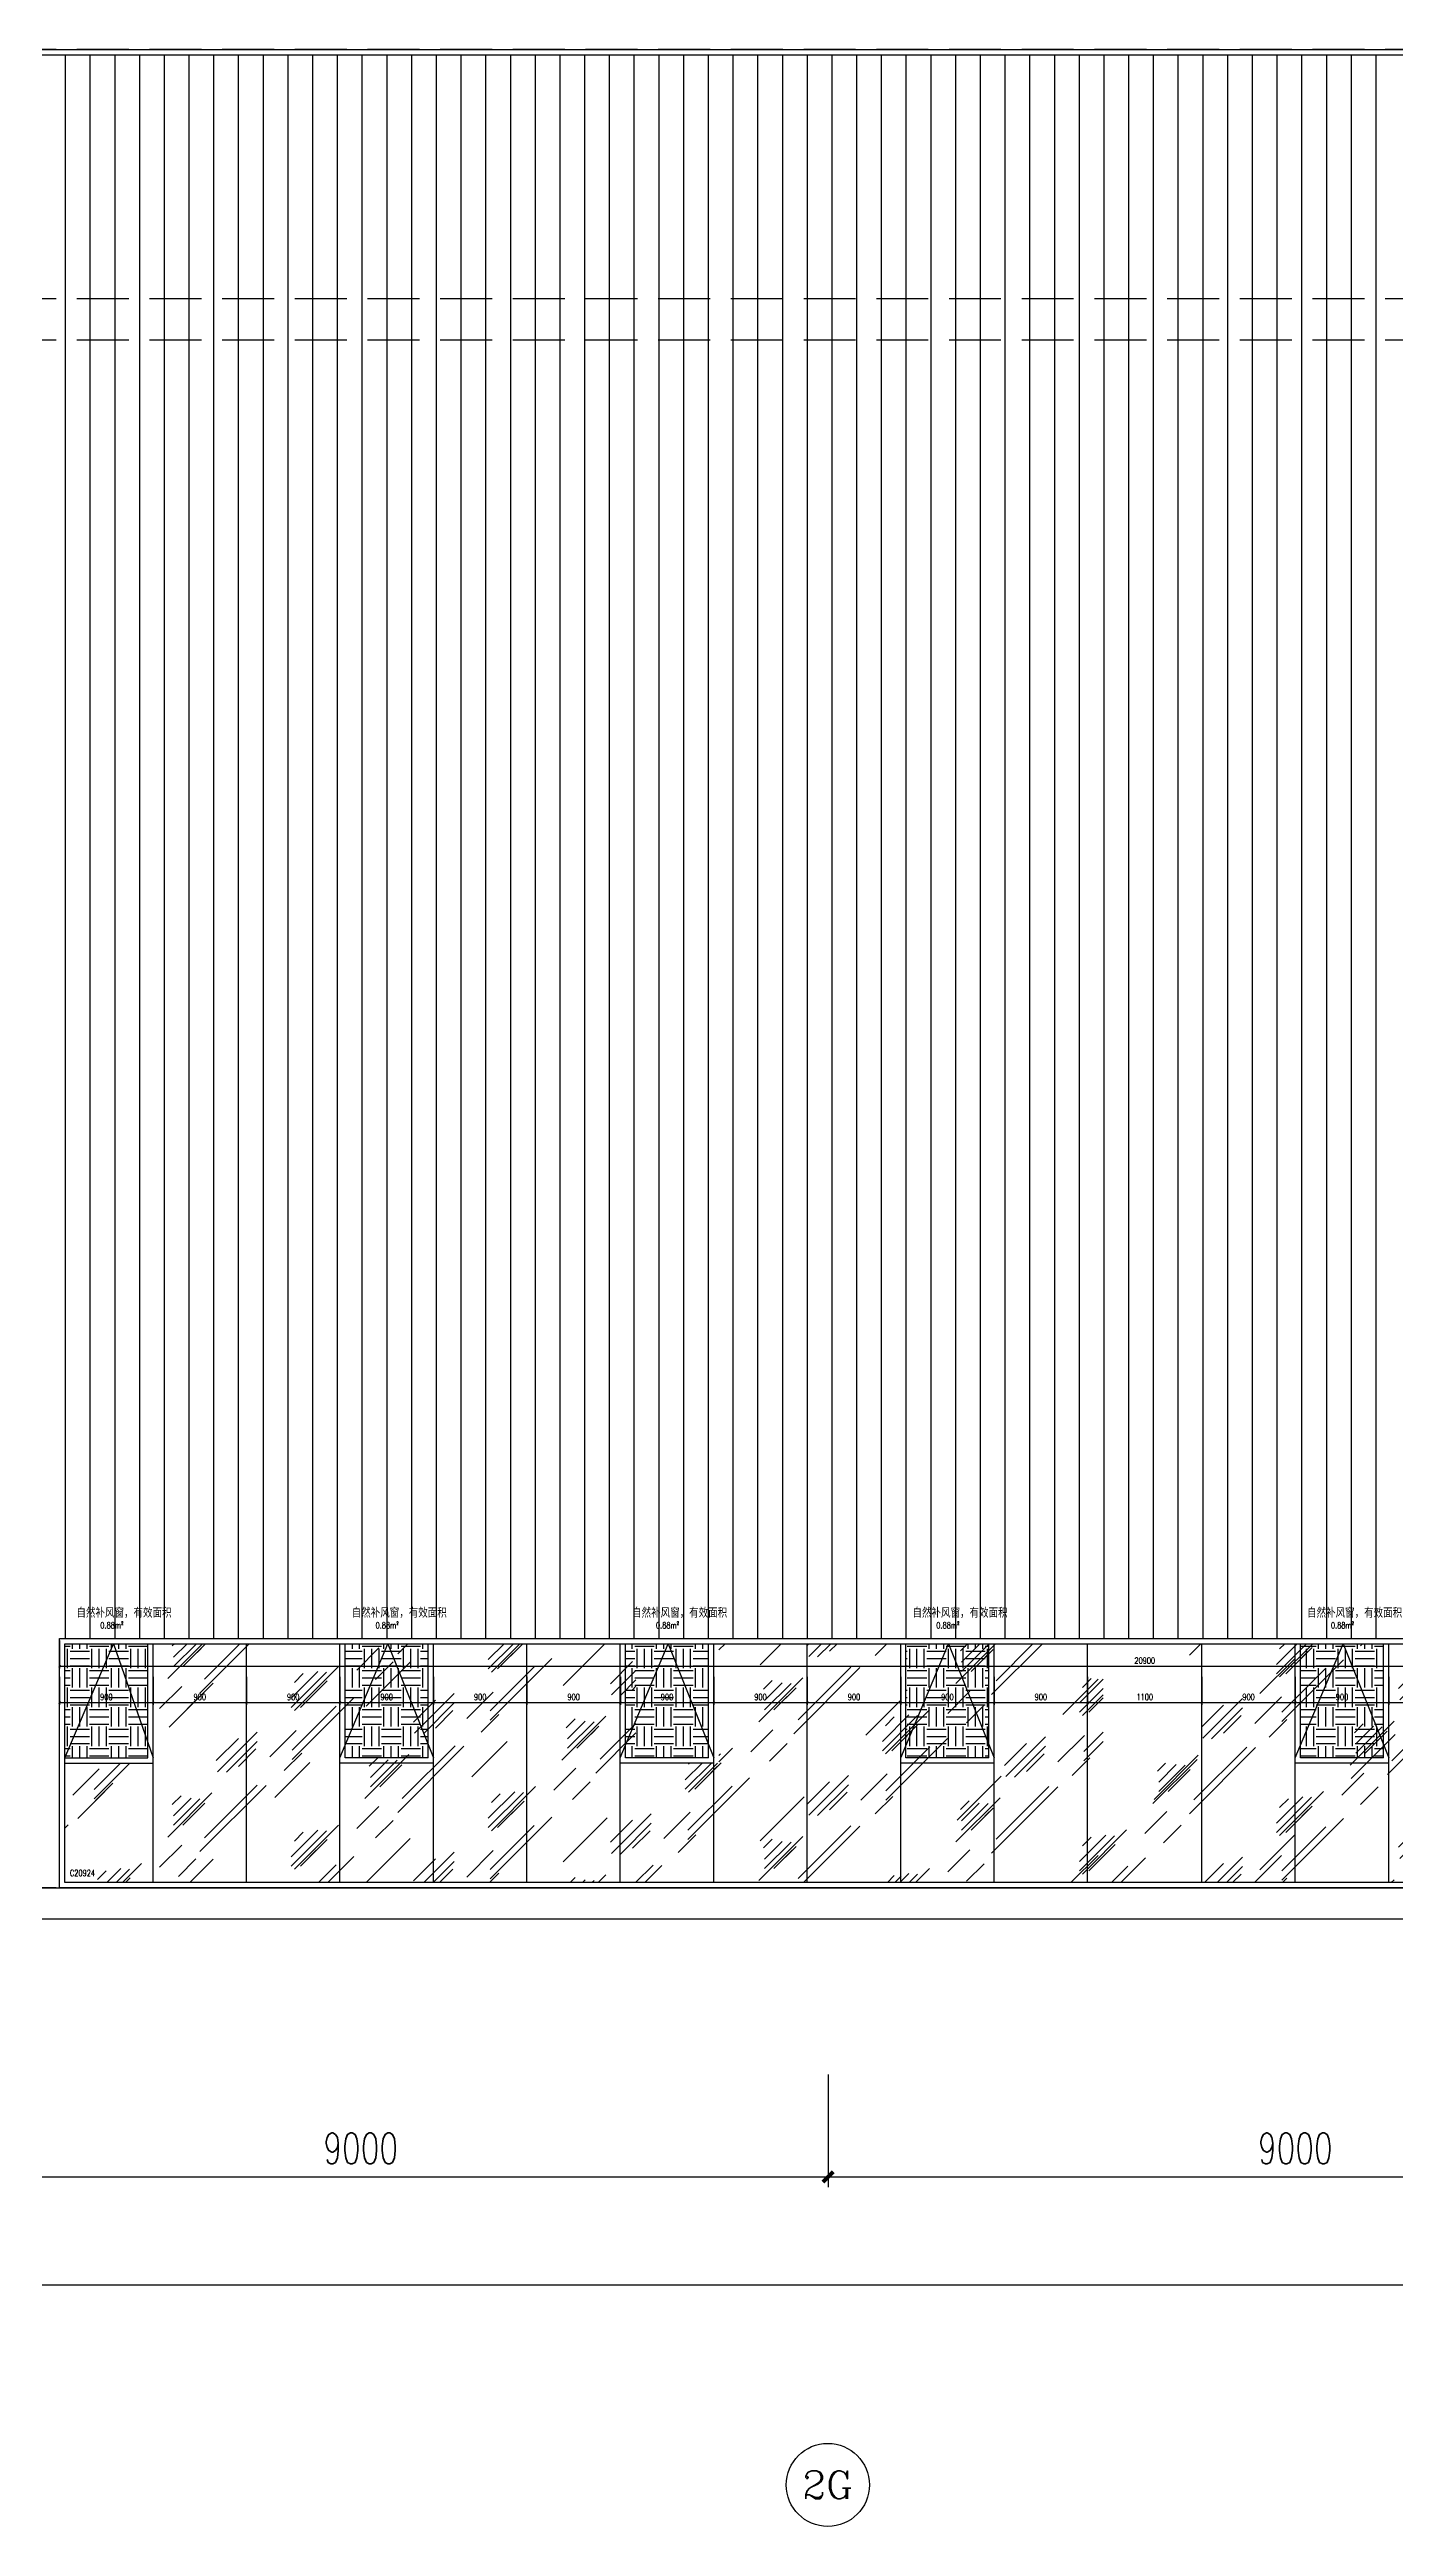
# Model space of a CAD drawing. Extents: x -2377130 to 293730, y -2 to 754590.
# Drawn here: x -856056 to -843095, y 511087 to 534937 of the extents above; entities that cross this region are included whole.
import ezdxf
from ezdxf.enums import TextEntityAlignment as Align

# ---------------------------------------------------------------- set-up
doc = ezdxf.new("R2010")
doc.units = 0
doc.header["$LTSCALE"] = 1000
doc.header["$MEASUREMENT"] = 0
doc.linetypes.add('__DASH', pattern=[0.35, 0.25, -0.1])
doc.linetypes.add('DOTE', pattern=[2.42, 2, -0.2, 0.02, -0.2])
doc.layers.get('Defpoints').update_dxf_attribs({"color": 210})
for name, color, linetype in [('A-AXIS-D', 1, 'Continuous'), ('A-AXIS-DOTE', 14, 'DOTE'), ('A-HATCH-2', 251, 'Continuous'), ('A-LIN-V', 9, 'Continuous'), ('A-WINDOW', 140, 'Continuous'), ('A-门窗表显示尺寸', 160, 'Continuous'), ('AS-WALL', 40, 'Continuous'), ('PUB_TEXT', 7, 'Continuous'), ('SPACE', 7, 'Continuous'), ('SPACE_HATCH', 8, 'Continuous'), ('参考线', 8, 'Continuous')]:
    doc.layers.add(name, color=color, linetype=linetype)
doc.layers.add('A-WALL-HATCH', color=8, linetype='Continuous', lineweight=13)
doc.styles.add('_TCH_AXIS', font='COMPLEX', dxfattribs={"bigfont": 'GBCBIG'})
doc.styles.add('_TCH_DIM_T3', font='SIMPLEX', dxfattribs={"width": 0.705882, "bigfont": 'GBCBIG'})
doc.styles.add('_TCH_SPACE', font='SIMPLEX', dxfattribs={"height": 5, "bigfont": 'GBCBIG'})
doc.styles.add('A-DIM_T3', font='SIMPLEX', dxfattribs={"width": 0.705882, "bigfont": 'GBCBIG'})
doc.styles.add('A-STANDARD', font='SIMPLEX', dxfattribs={"bigfont": 'GBCBIG'})
doc.dimstyles.new('_TCH_ARCH&&100', dxfattribs={"dimtxt": 297.5, "dimasz": 100, "dimexe": 100, "dimexo": 100, "dimgap": 126.25, "dimtad": 1, "dimdec": 0, "dimzin": 0, "dimdsep": 46, "dimtxsty": '_TCH_DIM_T3', "dimblk": 'ARCHTICK', "dimcen": 0.09, "dimclrt": 7, "dimazin": 2, "dimtfac": 1, "dimtdec": 0, "dimtix": 1, "dimtmove": 2, "dimatfit": 3, "dimfxl": 0, "dimtolj": 1, "dimtzin": 0, "dimarcsym": 0})
doc.dimstyles.new('A-DIM&&20', dxfattribs={"dimtxt": 59.5, "dimasz": 20, "dimexe": 20, "dimexo": 20, "dimgap": 25.25, "dimtad": 1, "dimdec": 0, "dimzin": 0, "dimdsep": 46, "dimtxsty": 'A-DIM_T3', "dimblk": 'ARCHTICK', "dimcen": 0.09, "dimclrt": 7, "dimazin": 2, "dimtfac": 1, "dimtdec": 0, "dimtix": 1, "dimtmove": 2, "dimatfit": 3, "dimfxl": 0, "dimtolj": 1, "dimtzin": 0, "dimarcsym": 0})
pattern_1 = [(0, (-1017858.66, 0), (187.5, 187.5), [187.5, -187.5]), (0, (-1017858.66, 70.31), (187.5, 187.5), [187.5, -187.5]), (0, (-1017858.66, 140.62), (187.5, 187.5), [187.5, -187.5]), (90, (-1017835.23, 164.06), (-187.5, 187.5), [187.5, -187.5]), (90, (-1017764.91, 164.06), (-187.5, 187.5), [187.5, -187.5]), (90, (-1017694.6, 164.06), (-187.5, 187.5), [187.5, -187.5])]

# ---------------------------------------------------------------- blocks, each defined once
blk = doc.blocks.new('_ArchTick')
at = {"color": 0, "linetype": 'ByBlock', "const_width": 0.4}
blk.add_lwpolyline([(-0.5, -0.5), (0.5, 0.5)], dxfattribs=at)
blk = doc.blocks.new('*D1117')
at = {"layer": 'A-AXIS-D', "color": 0, "lineweight": -2}
for p, q in [((-903359, 515440), (-903359, 513313)), ((-745359, 515440), (-745359, 513313)), ((-903359, 513413), (-745359, 513413))]:
    blk.add_line(p, q, dxfattribs=at)
at = {"layer": 'Defpoints', "color": 0}
for p in [(-903359, 515540), (-745359, 515540), (-745359, 513413)]:
    blk.add_point(p, dxfattribs=at)
at = {"layer": 'A-AXIS-D', "color": 0, "lineweight": -2, "xscale": 100, "yscale": 100, "zscale": 100, "rotation": 180}
blk.add_blockref('_ArchTick', (-903359, 513413), dxfattribs=at)
at = {"layer": 'A-AXIS-D', "color": 0, "lineweight": -2, "xscale": 100, "yscale": 100, "zscale": 100}
blk.add_blockref('_ArchTick', (-745359, 513413), dxfattribs=at)
at = {"layer": 'A-AXIS-D', "color": 7, "insert": (-824359, 513688), "char_height": 297.5, "attachment_point": 5, "style": '_TCH_DIM_T3'}
blk.add_mtext('\\A1;158000', dxfattribs=at)
blk = doc.blocks.new('*D1100')
at = {"layer": 'A-AXIS-D', "color": 0, "lineweight": -2}
for p, q in [((-848559, 515440), (-848559, 514353)), ((-839559, 515440), (-839559, 514353)), ((-848559, 514453), (-839559, 514453))]:
    blk.add_line(p, q, dxfattribs=at)
at = {"layer": 'Defpoints', "color": 0}
for p in [(-848559, 515540), (-839559, 515540), (-839559, 514453)]:
    blk.add_point(p, dxfattribs=at)
at = {"layer": 'A-AXIS-D', "color": 0, "lineweight": -2, "xscale": 100, "yscale": 100, "zscale": 100, "rotation": 180}
blk.add_blockref('_ArchTick', (-848559, 514453), dxfattribs=at)
at = {"layer": 'A-AXIS-D', "color": 0, "lineweight": -2, "xscale": 100, "yscale": 100, "zscale": 100}
blk.add_blockref('_ArchTick', (-839559, 514453), dxfattribs=at)
at = {"layer": 'A-AXIS-D', "color": 7, "insert": (-844059, 514728), "char_height": 297.5, "attachment_point": 5, "style": '_TCH_DIM_T3'}
blk.add_mtext('\\A1;9000', dxfattribs=at)
blk = doc.blocks.new('*D1099')
at = {"layer": 'A-AXIS-D', "color": 0, "lineweight": -2}
for p, q in [((-857559, 515440), (-857559, 514353)), ((-848559, 515440), (-848559, 514353)), ((-857559, 514453), (-848559, 514453))]:
    blk.add_line(p, q, dxfattribs=at)
at = {"layer": 'Defpoints', "color": 0}
for p in [(-857559, 515540), (-848559, 515540), (-848559, 514453)]:
    blk.add_point(p, dxfattribs=at)
at = {"layer": 'A-AXIS-D', "color": 0, "lineweight": -2, "xscale": 100, "yscale": 100, "zscale": 100, "rotation": 180}
blk.add_blockref('_ArchTick', (-857559, 514453), dxfattribs=at)
at = {"layer": 'A-AXIS-D', "color": 0, "lineweight": -2, "xscale": 100, "yscale": 100, "zscale": 100}
blk.add_blockref('_ArchTick', (-848559, 514453), dxfattribs=at)
at = {"layer": 'A-AXIS-D', "color": 7, "insert": (-853059, 514728), "char_height": 297.5, "attachment_point": 5, "style": '_TCH_DIM_T3'}
blk.add_mtext('\\A1;9000', dxfattribs=at)
blk = doc.blocks.new('*D999')
at = {"layer": 'A-门窗表显示尺寸', "color": 0, "lineweight": -2}
for p, q in [((-855959, 519617), (-855959, 519350)), ((-835059, 519617), (-835059, 519350)), ((-855959, 519370), (-835059, 519370))]:
    blk.add_line(p, q, dxfattribs=at)
at = {"layer": 'Defpoints', "color": 0}
for p in [(-855959, 519637), (-835059, 519637), (-835059, 519370)]:
    blk.add_point(p, dxfattribs=at)
at = {"layer": 'A-门窗表显示尺寸', "color": 0, "lineweight": -2, "xscale": 20, "yscale": 20, "zscale": 20, "rotation": 180}
blk.add_blockref('_ArchTick', (-855959, 519370), dxfattribs=at)
at = {"layer": 'A-门窗表显示尺寸', "color": 0, "lineweight": -2, "xscale": 20, "yscale": 20, "zscale": 20}
blk.add_blockref('_ArchTick', (-835059, 519370), dxfattribs=at)
at = {"layer": 'A-门窗表显示尺寸', "color": 7, "insert": (-845509, 519425), "char_height": 59.5, "attachment_point": 5, "style": 'A-DIM_T3'}
blk.add_mtext('\\A1;20900', dxfattribs=at)
blk = doc.blocks.new('*D982')
at = {"layer": 'A-门窗表显示尺寸', "color": 0, "lineweight": -2}
for p, q in [((-843159, 519267), (-843159, 519000)), ((-842259, 519267), (-842259, 519000)), ((-843159, 519020), (-842259, 519020))]:
    blk.add_line(p, q, dxfattribs=at)
at = {"layer": 'Defpoints', "color": 0}
for p in [(-843159, 519287), (-842259, 519287), (-842259, 519020)]:
    blk.add_point(p, dxfattribs=at)
at = {"layer": 'A-门窗表显示尺寸', "color": 0, "lineweight": -2, "xscale": 20, "yscale": 20, "zscale": 20, "rotation": 180}
blk.add_blockref('_ArchTick', (-843159, 519020), dxfattribs=at)
at = {"layer": 'A-门窗表显示尺寸', "color": 0, "lineweight": -2, "xscale": 20, "yscale": 20, "zscale": 20}
blk.add_blockref('_ArchTick', (-842259, 519020), dxfattribs=at)
at = {"layer": 'A-门窗表显示尺寸', "color": 7, "insert": (-842709, 519075), "char_height": 59.5, "attachment_point": 5, "style": 'A-DIM_T3'}
blk.add_mtext('\\A1;900', dxfattribs=at)
blk = doc.blocks.new('*D983')
at = {"layer": 'A-门窗表显示尺寸', "color": 0, "lineweight": -2}
for p, q in [((-844059, 519267), (-844059, 519000)), ((-843159, 519267), (-843159, 519000)), ((-844059, 519020), (-843159, 519020))]:
    blk.add_line(p, q, dxfattribs=at)
at = {"layer": 'Defpoints', "color": 0}
for p in [(-844059, 519287), (-843159, 519287), (-843159, 519020)]:
    blk.add_point(p, dxfattribs=at)
at = {"layer": 'A-门窗表显示尺寸', "color": 0, "lineweight": -2, "xscale": 20, "yscale": 20, "zscale": 20, "rotation": 180}
blk.add_blockref('_ArchTick', (-844059, 519020), dxfattribs=at)
at = {"layer": 'A-门窗表显示尺寸', "color": 0, "lineweight": -2, "xscale": 20, "yscale": 20, "zscale": 20}
blk.add_blockref('_ArchTick', (-843159, 519020), dxfattribs=at)
at = {"layer": 'A-门窗表显示尺寸', "color": 7, "insert": (-843609, 519075), "char_height": 59.5, "attachment_point": 5, "style": 'A-DIM_T3'}
blk.add_mtext('\\A1;900', dxfattribs=at)
blk = doc.blocks.new('*D984')
at = {"layer": 'A-门窗表显示尺寸', "color": 0, "lineweight": -2}
for p, q in [((-844959, 519267), (-844959, 519000)), ((-844059, 519267), (-844059, 519000)), ((-844959, 519020), (-844059, 519020))]:
    blk.add_line(p, q, dxfattribs=at)
at = {"layer": 'Defpoints', "color": 0}
for p in [(-844959, 519287), (-844059, 519287), (-844059, 519020)]:
    blk.add_point(p, dxfattribs=at)
at = {"layer": 'A-门窗表显示尺寸', "color": 0, "lineweight": -2, "xscale": 20, "yscale": 20, "zscale": 20, "rotation": 180}
blk.add_blockref('_ArchTick', (-844959, 519020), dxfattribs=at)
at = {"layer": 'A-门窗表显示尺寸', "color": 0, "lineweight": -2, "xscale": 20, "yscale": 20, "zscale": 20}
blk.add_blockref('_ArchTick', (-844059, 519020), dxfattribs=at)
at = {"layer": 'A-门窗表显示尺寸', "color": 7, "insert": (-844509, 519075), "char_height": 59.5, "attachment_point": 5, "style": 'A-DIM_T3'}
blk.add_mtext('\\A1;900', dxfattribs=at)
blk = doc.blocks.new('*D985')
at = {"layer": 'A-门窗表显示尺寸', "color": 0, "lineweight": -2}
for p, q in [((-846059, 519267), (-846059, 519000)), ((-844959, 519267), (-844959, 519000)), ((-846059, 519020), (-844959, 519020))]:
    blk.add_line(p, q, dxfattribs=at)
at = {"layer": 'Defpoints', "color": 0}
for p in [(-846059, 519287), (-844959, 519287), (-844959, 519020)]:
    blk.add_point(p, dxfattribs=at)
at = {"layer": 'A-门窗表显示尺寸', "color": 0, "lineweight": -2, "xscale": 20, "yscale": 20, "zscale": 20, "rotation": 180}
blk.add_blockref('_ArchTick', (-846059, 519020), dxfattribs=at)
at = {"layer": 'A-门窗表显示尺寸', "color": 0, "lineweight": -2, "xscale": 20, "yscale": 20, "zscale": 20}
blk.add_blockref('_ArchTick', (-844959, 519020), dxfattribs=at)
at = {"layer": 'A-门窗表显示尺寸', "color": 7, "insert": (-845509, 519075), "char_height": 59.5, "attachment_point": 5, "style": 'A-DIM_T3'}
blk.add_mtext('\\A1;1100', dxfattribs=at)
blk = doc.blocks.new('*D986')
at = {"layer": 'A-门窗表显示尺寸', "color": 0, "lineweight": -2}
for p, q in [((-846959, 519267), (-846959, 519000)), ((-846059, 519267), (-846059, 519000)), ((-846959, 519020), (-846059, 519020))]:
    blk.add_line(p, q, dxfattribs=at)
at = {"layer": 'Defpoints', "color": 0}
for p in [(-846959, 519287), (-846059, 519287), (-846059, 519020)]:
    blk.add_point(p, dxfattribs=at)
at = {"layer": 'A-门窗表显示尺寸', "color": 0, "lineweight": -2, "xscale": 20, "yscale": 20, "zscale": 20, "rotation": 180}
blk.add_blockref('_ArchTick', (-846959, 519020), dxfattribs=at)
at = {"layer": 'A-门窗表显示尺寸', "color": 0, "lineweight": -2, "xscale": 20, "yscale": 20, "zscale": 20}
blk.add_blockref('_ArchTick', (-846059, 519020), dxfattribs=at)
at = {"layer": 'A-门窗表显示尺寸', "color": 7, "insert": (-846509, 519075), "char_height": 59.5, "attachment_point": 5, "style": 'A-DIM_T3'}
blk.add_mtext('\\A1;900', dxfattribs=at)
blk = doc.blocks.new('*D987')
at = {"layer": 'A-门窗表显示尺寸', "color": 0, "lineweight": -2}
for p, q in [((-847859, 519267), (-847859, 519000)), ((-846959, 519267), (-846959, 519000)), ((-847859, 519020), (-846959, 519020))]:
    blk.add_line(p, q, dxfattribs=at)
at = {"layer": 'Defpoints', "color": 0}
for p in [(-847859, 519287), (-846959, 519287), (-846959, 519020)]:
    blk.add_point(p, dxfattribs=at)
at = {"layer": 'A-门窗表显示尺寸', "color": 0, "lineweight": -2, "xscale": 20, "yscale": 20, "zscale": 20, "rotation": 180}
blk.add_blockref('_ArchTick', (-847859, 519020), dxfattribs=at)
at = {"layer": 'A-门窗表显示尺寸', "color": 0, "lineweight": -2, "xscale": 20, "yscale": 20, "zscale": 20}
blk.add_blockref('_ArchTick', (-846959, 519020), dxfattribs=at)
at = {"layer": 'A-门窗表显示尺寸', "color": 7, "insert": (-847409, 519075), "char_height": 59.5, "attachment_point": 5, "style": 'A-DIM_T3'}
blk.add_mtext('\\A1;900', dxfattribs=at)
blk = doc.blocks.new('*D988')
at = {"layer": 'A-门窗表显示尺寸', "color": 0, "lineweight": -2}
for p, q in [((-848759, 519267), (-848759, 519000)), ((-847859, 519267), (-847859, 519000)), ((-848759, 519020), (-847859, 519020))]:
    blk.add_line(p, q, dxfattribs=at)
at = {"layer": 'Defpoints', "color": 0}
for p in [(-848759, 519287), (-847859, 519287), (-847859, 519020)]:
    blk.add_point(p, dxfattribs=at)
at = {"layer": 'A-门窗表显示尺寸', "color": 0, "lineweight": -2, "xscale": 20, "yscale": 20, "zscale": 20, "rotation": 180}
blk.add_blockref('_ArchTick', (-848759, 519020), dxfattribs=at)
at = {"layer": 'A-门窗表显示尺寸', "color": 0, "lineweight": -2, "xscale": 20, "yscale": 20, "zscale": 20}
blk.add_blockref('_ArchTick', (-847859, 519020), dxfattribs=at)
at = {"layer": 'A-门窗表显示尺寸', "color": 7, "insert": (-848309, 519075), "char_height": 59.5, "attachment_point": 5, "style": 'A-DIM_T3'}
blk.add_mtext('\\A1;900', dxfattribs=at)
blk = doc.blocks.new('*D989')
at = {"layer": 'A-门窗表显示尺寸', "color": 0, "lineweight": -2}
for p, q in [((-849659, 519267), (-849659, 519000)), ((-848759, 519267), (-848759, 519000)), ((-849659, 519020), (-848759, 519020))]:
    blk.add_line(p, q, dxfattribs=at)
at = {"layer": 'Defpoints', "color": 0}
for p in [(-849659, 519287), (-848759, 519287), (-848759, 519020)]:
    blk.add_point(p, dxfattribs=at)
at = {"layer": 'A-门窗表显示尺寸', "color": 0, "lineweight": -2, "xscale": 20, "yscale": 20, "zscale": 20, "rotation": 180}
blk.add_blockref('_ArchTick', (-849659, 519020), dxfattribs=at)
at = {"layer": 'A-门窗表显示尺寸', "color": 0, "lineweight": -2, "xscale": 20, "yscale": 20, "zscale": 20}
blk.add_blockref('_ArchTick', (-848759, 519020), dxfattribs=at)
at = {"layer": 'A-门窗表显示尺寸', "color": 7, "insert": (-849209, 519075), "char_height": 59.5, "attachment_point": 5, "style": 'A-DIM_T3'}
blk.add_mtext('\\A1;900', dxfattribs=at)
blk = doc.blocks.new('*D973')
at = {"layer": 'A-门窗表显示尺寸', "color": 0, "lineweight": -2}
for p, q in [((-850559, 519267), (-850559, 519000)), ((-849659, 519267), (-849659, 519000)), ((-850559, 519020), (-849659, 519020))]:
    blk.add_line(p, q, dxfattribs=at)
at = {"layer": 'Defpoints', "color": 0}
for p in [(-850559, 519287), (-849659, 519287), (-849659, 519020)]:
    blk.add_point(p, dxfattribs=at)
at = {"layer": 'A-门窗表显示尺寸', "color": 0, "lineweight": -2, "xscale": 20, "yscale": 20, "zscale": 20, "rotation": 180}
blk.add_blockref('_ArchTick', (-850559, 519020), dxfattribs=at)
at = {"layer": 'A-门窗表显示尺寸', "color": 0, "lineweight": -2, "xscale": 20, "yscale": 20, "zscale": 20}
blk.add_blockref('_ArchTick', (-849659, 519020), dxfattribs=at)
at = {"layer": 'A-门窗表显示尺寸', "color": 7, "insert": (-850109, 519075), "char_height": 59.5, "attachment_point": 5, "style": 'A-DIM_T3'}
blk.add_mtext('\\A1;900', dxfattribs=at)
blk = doc.blocks.new('*D974')
at = {"layer": 'A-门窗表显示尺寸', "color": 0, "lineweight": -2}
for p, q in [((-851459, 519267), (-851459, 519000)), ((-850559, 519267), (-850559, 519000)), ((-851459, 519020), (-850559, 519020))]:
    blk.add_line(p, q, dxfattribs=at)
at = {"layer": 'Defpoints', "color": 0}
for p in [(-851459, 519287), (-850559, 519287), (-850559, 519020)]:
    blk.add_point(p, dxfattribs=at)
at = {"layer": 'A-门窗表显示尺寸', "color": 0, "lineweight": -2, "xscale": 20, "yscale": 20, "zscale": 20, "rotation": 180}
blk.add_blockref('_ArchTick', (-851459, 519020), dxfattribs=at)
at = {"layer": 'A-门窗表显示尺寸', "color": 0, "lineweight": -2, "xscale": 20, "yscale": 20, "zscale": 20}
blk.add_blockref('_ArchTick', (-850559, 519020), dxfattribs=at)
at = {"layer": 'A-门窗表显示尺寸', "color": 7, "insert": (-851009, 519075), "char_height": 59.5, "attachment_point": 5, "style": 'A-DIM_T3'}
blk.add_mtext('\\A1;900', dxfattribs=at)
blk = doc.blocks.new('*D975')
at = {"layer": 'A-门窗表显示尺寸', "color": 0, "lineweight": -2}
for p, q in [((-852359, 519267), (-852359, 519000)), ((-851459, 519267), (-851459, 519000)), ((-852359, 519020), (-851459, 519020))]:
    blk.add_line(p, q, dxfattribs=at)
at = {"layer": 'Defpoints', "color": 0}
for p in [(-852359, 519287), (-851459, 519287), (-851459, 519020)]:
    blk.add_point(p, dxfattribs=at)
at = {"layer": 'A-门窗表显示尺寸', "color": 0, "lineweight": -2, "xscale": 20, "yscale": 20, "zscale": 20, "rotation": 180}
blk.add_blockref('_ArchTick', (-852359, 519020), dxfattribs=at)
at = {"layer": 'A-门窗表显示尺寸', "color": 0, "lineweight": -2, "xscale": 20, "yscale": 20, "zscale": 20}
blk.add_blockref('_ArchTick', (-851459, 519020), dxfattribs=at)
at = {"layer": 'A-门窗表显示尺寸', "color": 7, "insert": (-851909, 519075), "char_height": 59.5, "attachment_point": 5, "style": 'A-DIM_T3'}
blk.add_mtext('\\A1;900', dxfattribs=at)
blk = doc.blocks.new('*D976')
at = {"layer": 'A-门窗表显示尺寸', "color": 0, "lineweight": -2}
for p, q in [((-853259, 519267), (-853259, 519000)), ((-852359, 519267), (-852359, 519000)), ((-853259, 519020), (-852359, 519020))]:
    blk.add_line(p, q, dxfattribs=at)
at = {"layer": 'Defpoints', "color": 0}
for p in [(-853259, 519287), (-852359, 519287), (-852359, 519020)]:
    blk.add_point(p, dxfattribs=at)
at = {"layer": 'A-门窗表显示尺寸', "color": 0, "lineweight": -2, "xscale": 20, "yscale": 20, "zscale": 20, "rotation": 180}
blk.add_blockref('_ArchTick', (-853259, 519020), dxfattribs=at)
at = {"layer": 'A-门窗表显示尺寸', "color": 0, "lineweight": -2, "xscale": 20, "yscale": 20, "zscale": 20}
blk.add_blockref('_ArchTick', (-852359, 519020), dxfattribs=at)
at = {"layer": 'A-门窗表显示尺寸', "color": 7, "insert": (-852809, 519075), "char_height": 59.5, "attachment_point": 5, "style": 'A-DIM_T3'}
blk.add_mtext('\\A1;900', dxfattribs=at)
blk = doc.blocks.new('*D977')
at = {"layer": 'A-门窗表显示尺寸', "color": 0, "lineweight": -2}
for p, q in [((-854159, 519267), (-854159, 519000)), ((-853259, 519267), (-853259, 519000)), ((-854159, 519020), (-853259, 519020))]:
    blk.add_line(p, q, dxfattribs=at)
at = {"layer": 'Defpoints', "color": 0}
for p in [(-854159, 519287), (-853259, 519287), (-853259, 519020)]:
    blk.add_point(p, dxfattribs=at)
at = {"layer": 'A-门窗表显示尺寸', "color": 0, "lineweight": -2, "xscale": 20, "yscale": 20, "zscale": 20, "rotation": 180}
blk.add_blockref('_ArchTick', (-854159, 519020), dxfattribs=at)
at = {"layer": 'A-门窗表显示尺寸', "color": 0, "lineweight": -2, "xscale": 20, "yscale": 20, "zscale": 20}
blk.add_blockref('_ArchTick', (-853259, 519020), dxfattribs=at)
at = {"layer": 'A-门窗表显示尺寸', "color": 7, "insert": (-853709, 519075), "char_height": 59.5, "attachment_point": 5, "style": 'A-DIM_T3'}
blk.add_mtext('\\A1;900', dxfattribs=at)
blk = doc.blocks.new('*D978')
at = {"layer": 'A-门窗表显示尺寸', "color": 0, "lineweight": -2}
for p, q in [((-855059, 519267), (-855059, 519000)), ((-854159, 519267), (-854159, 519000)), ((-855059, 519020), (-854159, 519020))]:
    blk.add_line(p, q, dxfattribs=at)
at = {"layer": 'Defpoints', "color": 0}
for p in [(-855059, 519287), (-854159, 519287), (-854159, 519020)]:
    blk.add_point(p, dxfattribs=at)
at = {"layer": 'A-门窗表显示尺寸', "color": 0, "lineweight": -2, "xscale": 20, "yscale": 20, "zscale": 20, "rotation": 180}
blk.add_blockref('_ArchTick', (-855059, 519020), dxfattribs=at)
at = {"layer": 'A-门窗表显示尺寸', "color": 0, "lineweight": -2, "xscale": 20, "yscale": 20, "zscale": 20}
blk.add_blockref('_ArchTick', (-854159, 519020), dxfattribs=at)
at = {"layer": 'A-门窗表显示尺寸', "color": 7, "insert": (-854609, 519075), "char_height": 59.5, "attachment_point": 5, "style": 'A-DIM_T3'}
blk.add_mtext('\\A1;900', dxfattribs=at)
blk = doc.blocks.new('*D979')
at = {"layer": 'A-门窗表显示尺寸', "color": 0, "lineweight": -2}
for p, q in [((-855959, 519267), (-855959, 519000)), ((-855059, 519267), (-855059, 519000)), ((-855959, 519020), (-855059, 519020))]:
    blk.add_line(p, q, dxfattribs=at)
at = {"layer": 'Defpoints', "color": 0}
for p in [(-855959, 519287), (-855059, 519287), (-855059, 519020)]:
    blk.add_point(p, dxfattribs=at)
at = {"layer": 'A-门窗表显示尺寸', "color": 0, "lineweight": -2, "xscale": 20, "yscale": 20, "zscale": 20, "rotation": 180}
blk.add_blockref('_ArchTick', (-855959, 519020), dxfattribs=at)
at = {"layer": 'A-门窗表显示尺寸', "color": 0, "lineweight": -2, "xscale": 20, "yscale": 20, "zscale": 20}
blk.add_blockref('_ArchTick', (-855059, 519020), dxfattribs=at)
at = {"layer": 'A-门窗表显示尺寸', "color": 7, "insert": (-855509, 519075), "char_height": 59.5, "attachment_point": 5, "style": 'A-DIM_T3'}
blk.add_mtext('\\A1;900', dxfattribs=at)

msp = doc.modelspace()

# ---------------------------------------------------------------- linework, layer by layer
at = {"layer": 'A-AXIS-D', "color": 8}
msp.add_circle((-848560.9, 511487.5), 400, dxfattribs=at)
at = {"layer": 'A-AXIS-DOTE', "color": 8, "linetype": '__DASH', "ltscale": 2}
for p, q in [((-738393.5, 534937.5), (-910418.5, 534937.5)), ((-738393.5, 532537.5), (-910418.5, 532537.5)), ((-738393.5, 532137.5), (-910418.5, 532137.5))]:
    msp.add_line(p, q, dxfattribs=at)
at = {"layer": 'A-LIN-V', "color": 8}
for p, q in [((-903359.3, 534937.5), (-745359.3, 534937.5)), ((-903359.3, 534887.5), (-745359.3, 534887.5))]:
    msp.add_line(p, q, dxfattribs=at)
at = {"layer": 'AS-WALL', "color": 8}
msp.add_line((-910418.5, 516937.5), (-738393.5, 516937.5), dxfattribs=at)

# ---------------------------------------------------------------- texts
at = {"layer": 'PUB_TEXT', "color": 8, "style": '_TCH_AXIS'}
msp.add_text('2G', height=270.86, dxfattribs=at).set_placement((-848806, 511352), (-848315.9, 511352), align=Align.FIT)
at = {"layer": 'SPACE', "color": 8, "style": '_TCH_SPACE'}
for p in [(-855797, 519837.5), (-853146.2, 519837.5), (-853146.2, 519837.5), (-850446.2, 519837.5), (-850446.2, 519837.5), (-847746.2, 519837.5), (-847746.2, 519837.5), (-843946.2, 519837.5), (-843946.2, 519837.5)]:
    msp.add_text('自然补风窗，有效面积', height=96.45, dxfattribs=at).set_placement(p)
at = {"layer": 'SPACE', "color": 8, "style": '_TCH_SPACE', "width": 0.705882}
for p in [(-855366.7, 519770.1), (-852715.9, 519770.1), (-852715.9, 519770.1), (-850015.9, 519770.1), (-850015.9, 519770.1), (-847315.9, 519770.1), (-847315.9, 519770.1), (-843515.9, 519770.1), (-843515.9, 519770.1)]:
    msp.add_text('2', height=29.8, dxfattribs=at).set_placement(p)

# ---------------------------------------------------------------- dimensions: what is measured, and where the dimension line sits
at = {"layer": 'A-AXIS-D', "color": 8}
for base, p1, p2, picture, middle in [((-745359.3, 513413.4), (-903359.3, 515540), (-745359.3, 515540), '*D1117', (-824359.3, 513688.4)), ((-848559.3, 514453.4), (-857559.3, 515540), (-848559.3, 515540), '*D1099', (-853059.3, 514728.4)), ((-839559.3, 514453.4), (-848559.3, 515540), (-839559.3, 515540), '*D1100', (-844059.3, 514728.4))]:
    dim = msp.add_linear_dim(base=base, p1=p1, p2=p2, angle=0, dimstyle='_TCH_ARCH&&100', override={"dimgap": 0}, dxfattribs=at)
    dim.commit()
    dim.dimension.update_dxf_attribs({"geometry": picture, "text_midpoint": middle, "dimtype": 161})

# ---------------------------------------------------------------- wipeouts: each hides what was drawn before it
at = {"color": 8}
msp.add_wipeout([(-855959.3, 517237.5), (-835059.3, 517237.5), (-835059.3, 519637.5), (-855959.3, 519637.5)], dxfattribs=at).dxf.layer = '参考线'

# ---------------------------------------------------------------- next in the draw order: hatches: boundary and pattern name
at = {"layer": 'A-WALL-HATCH'}
h = msp.add_hatch(dxfattribs=at)
h.set_pattern_fill('玻璃2', color=8, scale=100, angle=180)
h.set_pattern_definition([(45, (550352.4, 60), (0, 1527.35065), [600, -360, 600, -360, 240, -523.2816]), (45, (550322.4, 90), (0, 1527.35065), [480, -600, 360, -360, 420, -463.2816]), (45, (550322.4, 180), (0, 1527.35065), [360, -720, 240, -360, 540, -463.2816]), (45, (550412.4, 90), (0, 1527.35065), [360, -720, 300, -1303.2815]), (45, (550502.4, 180), (0, 1527.35065), [180, -900, 120, -1483.2815]), (45, (550352.4, 330), (0, 1527.35065), [120, -900, 120, -480, 300, -763.2816]), (45, (550892.4, 240), (0, 1527.35065), [600, -900, 720, -475.2816]), (45, (550892.4, 150), (0, 1527.35065), [840, -600, 900, -355.2816]), (45, (551042.4, 270), (0, -1697.0563), [600, -840, 480, -763.2816]), (45, (550952.4, 450), (0, 1527.35065), [300, -1200, 360, -823.2816]), (45, (551132.4, 360), (0, 1527.35065), [240, -1200, 240, -1003.2815])])
h.paths.add_polyline_path([(-835109.3, 517287.5), (-855909.3, 517287.5), (-855909.3, 518437.5), (-855009.3, 518437.5), (-855009.3, 519587.5), (-850409.3, 519587.5), (-850409.3, 518437.5), (-849609.3, 518437.5), (-849609.3, 519587.5), (-845909.3, 519587.5), (-845909.3, 518437.5), (-845109.3, 518437.5), (-845109.3, 519587.5), (-841409.3, 519587.5), (-841409.3, 518437.5), (-840609.3, 518437.5), (-840609.3, 519587.5), (-836009.3, 519587.5), (-836009.3, 518437.5), (-835109.3, 518437.5)])
at = {"layer": 'SPACE_HATCH'}
h = msp.add_hatch(dxfattribs=at)
h.set_pattern_fill('土壤', color=8, scale=50, style=0)
h.set_pattern_definition(pattern_1)
h.paths.add_polyline_path([(-855909.3, 518487.5), (-855109.3, 518487.5), (-855109.3, 519587.5), (-855909.3, 519587.5)])
h = msp.add_hatch(dxfattribs=at)
h.set_pattern_fill('土壤', color=8, scale=50, style=0)
h.set_pattern_definition(pattern_1)
h.paths.add_polyline_path([(-852409.3, 518487.5), (-853209.3, 518487.5), (-853209.3, 519587.5), (-852409.3, 519587.5)])
h = msp.add_hatch(dxfattribs=at)
h.set_pattern_fill('土壤', color=8, scale=50, style=0)
h.set_pattern_definition(pattern_1)
h.paths.add_polyline_path([(-852409.3, 518487.5), (-853209.3, 518487.5), (-853209.3, 519587.5), (-852409.3, 519587.5)])
h = msp.add_hatch(dxfattribs=at)
h.set_pattern_fill('土壤', color=8, scale=50, style=0)
h.set_pattern_definition(pattern_1)
h.paths.add_polyline_path([(-849709.3, 518487.5), (-850509.3, 518487.5), (-850509.3, 519587.5), (-849709.3, 519587.5)])
h = msp.add_hatch(dxfattribs=at)
h.set_pattern_fill('土壤', color=8, scale=50, style=0)
h.set_pattern_definition(pattern_1)
h.paths.add_polyline_path([(-849709.3, 518487.5), (-850509.3, 518487.5), (-850509.3, 519587.5), (-849709.3, 519587.5)])
h = msp.add_hatch(dxfattribs=at)
h.set_pattern_fill('土壤', color=8, scale=50, style=0)
h.set_pattern_definition(pattern_1)
h.paths.add_polyline_path([(-847009.3, 518487.5), (-847809.3, 518487.5), (-847809.3, 519587.5), (-847009.3, 519587.5)])
h = msp.add_hatch(dxfattribs=at)
h.set_pattern_fill('土壤', color=8, scale=50, style=0)
h.set_pattern_definition(pattern_1)
h.paths.add_polyline_path([(-847009.3, 518487.5), (-847809.3, 518487.5), (-847809.3, 519587.5), (-847009.3, 519587.5)])
h = msp.add_hatch(dxfattribs=at)
h.set_pattern_fill('土壤', color=8, scale=50, style=0)
h.set_pattern_definition(pattern_1)
h.paths.add_polyline_path([(-843209.3, 518487.5), (-844009.3, 518487.5), (-844009.3, 519587.5), (-843209.3, 519587.5)])
h = msp.add_hatch(dxfattribs=at)
h.set_pattern_fill('土壤', color=8, scale=50, style=0)
h.set_pattern_definition(pattern_1)
h.paths.add_polyline_path([(-843209.3, 518487.5), (-844009.3, 518487.5), (-844009.3, 519587.5), (-843209.3, 519587.5)])

# ---------------------------------------------------------------- next in the draw order: linework, layer by layer
at = {"layer": 'A-AXIS-DOTE', "color": 8, "linetype": '__DASH', "ltscale": 2}
msp.add_line((-738393.5, 517237.5), (-910418.5, 517237.5), dxfattribs=at)
at = {"layer": 'A-HATCH-2', "color": 8, "linetype": 'Continuous'}
for p, q in [((-855901.3, 519637.5), (-855901.3, 534887.5)), ((-855663.2, 519637.5), (-855663.2, 534887.5)), ((-855425.1, 519637.5), (-855425.1, 534887.5)), ((-855187, 519637.5), (-855187, 534887.5)), ((-854948.8, 519637.5), (-854948.8, 534887.5)), ((-854710.7, 519637.5), (-854710.7, 534887.5)), ((-854472.6, 519637.5), (-854472.6, 534887.5)), ((-854234.5, 519637.5), (-854234.5, 534887.5)), ((-853996.3, 519637.5), (-853996.3, 534887.5)), ((-853758.2, 519637.5), (-853758.2, 534887.5)), ((-853520.1, 519637.5), (-853520.1, 534887.5)), ((-853282, 519637.5), (-853282, 534887.5)), ((-853043.8, 519637.5), (-853043.8, 534887.5)), ((-852805.7, 519637.5), (-852805.7, 534887.5)), ((-852567.6, 519637.5), (-852567.6, 534887.5)), ((-852329.5, 519637.5), (-852329.5, 534887.5)), ((-852091.3, 519637.5), (-852091.3, 534887.5)), ((-851853.2, 519637.5), (-851853.2, 534887.5)), ((-851615.1, 519637.5), (-851615.1, 534887.5)), ((-851377, 519637.5), (-851377, 534887.5)), ((-851138.8, 519637.5), (-851138.8, 534887.5)), ((-850900.7, 519637.5), (-850900.7, 534887.5)), ((-850662.6, 519637.5), (-850662.6, 534887.5)), ((-850424.5, 519637.5), (-850424.5, 534887.5)), ((-850186.3, 519637.5), (-850186.3, 534887.5)), ((-849948.2, 519637.5), (-849948.2, 534887.5)), ((-849710.1, 519637.5), (-849710.1, 534887.5)), ((-849472, 519637.5), (-849472, 534887.5)), ((-849233.8, 519637.5), (-849233.8, 534887.5)), ((-848995.7, 519637.5), (-848995.7, 534887.5)), ((-848757.6, 519637.5), (-848757.6, 534887.5)), ((-848519.5, 519637.5), (-848519.5, 534887.5)), ((-848281.3, 519637.5), (-848281.3, 534887.5)), ((-848043.2, 519637.5), (-848043.2, 534887.5)), ((-847805.1, 519637.5), (-847805.1, 534887.5)), ((-847567, 519637.5), (-847567, 534887.5)), ((-847328.8, 519637.5), (-847328.8, 534887.5)), ((-847090.7, 519637.5), (-847090.7, 534887.5)), ((-846852.6, 519637.5), (-846852.6, 534887.5)), ((-846614.5, 519637.5), (-846614.5, 534887.5)), ((-846376.3, 519637.5), (-846376.3, 534887.5)), ((-846138.2, 519637.5), (-846138.2, 534887.5)), ((-845900.1, 519637.5), (-845900.1, 534887.5)), ((-845662, 519637.5), (-845662, 534887.5)), ((-845423.8, 519637.5), (-845423.8, 534887.5)), ((-845185.7, 519637.5), (-845185.7, 534887.5)), ((-844947.6, 519637.5), (-844947.6, 534887.5)), ((-844709.5, 519637.5), (-844709.5, 534887.5)), ((-844471.3, 519637.5), (-844471.3, 534887.5)), ((-844233.2, 519637.5), (-844233.2, 534887.5)), ((-843995.1, 519637.5), (-843995.1, 534887.5)), ((-843757, 519637.5), (-843757, 534887.5)), ((-843518.8, 519637.5), (-843518.8, 534887.5)), ((-843280.7, 519637.5), (-843280.7, 534887.5))]:
    msp.add_line(p, q, dxfattribs=at)
at = {"layer": 'A-LIN-V', "color": 8}
msp.add_line((-903359.3, 517237.5), (-745359.3, 517237.5), dxfattribs=at)
at = {"layer": 'A-WINDOW', "color": 8}
for p, q in [((-855109.3, 518487.5), (-855109.3, 519587.5)), ((-855059.3, 517287.5), (-855059.3, 519587.5)), ((-854159.3, 517287.5), (-854159.3, 519587.5)), ((-853259.3, 517287.5), (-853259.3, 519587.5)), ((-853209.3, 518487.5), (-853209.3, 519587.5)), ((-852409.3, 518487.5), (-852409.3, 519587.5)), ((-852359.3, 517287.5), (-852359.3, 519587.5)), ((-851459.3, 517287.5), (-851459.3, 519587.5)), ((-850559.3, 517287.5), (-850559.3, 519587.5)), ((-850509.3, 518487.5), (-850509.3, 519587.5)), ((-849709.3, 518487.5), (-849709.3, 519587.5)), ((-849659.3, 517287.5), (-849659.3, 519587.5)), ((-848759.3, 517287.5), (-848759.3, 519587.5)), ((-847859.3, 517287.5), (-847859.3, 519587.5)), ((-847809.3, 518487.5), (-847809.3, 519587.5)), ((-847009.3, 518487.5), (-847009.3, 519587.5)), ((-846959.3, 517287.5), (-846959.3, 519587.5)), ((-846059.3, 517287.5), (-846059.3, 519587.5)), ((-844959.3, 517287.5), (-844959.3, 519587.5)), ((-844059.3, 517287.5), (-844059.3, 519587.5)), ((-844009.3, 518487.5), (-844009.3, 519587.5)), ((-843209.3, 518487.5), (-843209.3, 519587.5)), ((-843159.3, 517287.5), (-843159.3, 519587.5)), ((-855909.3, 518487.5), (-855109.3, 518487.5)), ((-855909.3, 518437.5), (-855059.3, 518437.5)), ((-852359.3, 518437.5), (-853259.3, 518437.5)), ((-852409.3, 518487.5), (-853209.3, 518487.5)), ((-849659.3, 518437.5), (-850559.3, 518437.5)), ((-849709.3, 518487.5), (-850509.3, 518487.5)), ((-846959.3, 518437.5), (-847859.3, 518437.5)), ((-847009.3, 518487.5), (-847809.3, 518487.5)), ((-843159.3, 518437.5), (-844059.3, 518437.5)), ((-843209.3, 518487.5), (-844009.3, 518487.5))]:
    msp.add_line(p, q, dxfattribs=at)
for points in [[(-835059.3, 517237.5), (-855959.3, 517237.5), (-855959.3, 519637.5), (-835059.3, 519637.5)], [(-835109.3, 517287.5), (-855909.3, 517287.5), (-855909.3, 519587.5), (-835109.3, 519587.5)]]:
    msp.add_lwpolyline(points, close=True, dxfattribs=at)
for points in [[(-855909.3, 518487.5), (-855438.7, 519587.5), (-855059.3, 518487.5)], [(-853259.3, 518487.5), (-852798.7, 519587.5), (-852359.3, 518487.5)], [(-850559.3, 518487.5), (-850098.7, 519587.5), (-849659.3, 518487.5)], [(-847859.3, 518487.5), (-847398.7, 519587.5), (-846959.3, 518487.5)], [(-844059.3, 518487.5), (-843598.7, 519587.5), (-843159.3, 518487.5)]]:
    msp.add_lwpolyline(points, dxfattribs=at)

# ---------------------------------------------------------------- next in the draw order: texts
at = {"layer": 'A-门窗表显示尺寸', "color": 8, "style": 'A-STANDARD', "width": 0.705882}
msp.add_text('C20924', height=59.5, dxfattribs=at).set_placement((-855859.7, 517350))
at = {"layer": 'SPACE', "color": 8, "style": '_TCH_SPACE', "width": 0.705882}
for p in [(-855566.7, 519735.1), (-852915.9, 519735.1), (-852915.9, 519735.1), (-850215.9, 519735.1), (-850215.9, 519735.1), (-847515.9, 519735.1), (-847515.9, 519735.1), (-843715.9, 519735.1), (-843715.9, 519735.1)]:
    msp.add_text('0.88m', height=59.5, dxfattribs=at).set_placement(p)

# ---------------------------------------------------------------- next in the draw order: dimensions: what is measured, and where the dimension line sits
at = {"layer": 'A-门窗表显示尺寸', "color": 8}
for p1, p2, picture, middle in [((-855959.3, 519637.5), (-835059.3, 519637.5), '*D999', (-845509.3, 519425)), ((-855959.3, 519287.5), (-855059.3, 519287.5), '*D979', (-855509.3, 519075)), ((-855059.3, 519287.5), (-854159.3, 519287.5), '*D978', (-854609.3, 519075)), ((-854159.3, 519287.5), (-853259.3, 519287.5), '*D977', (-853709.3, 519075)), ((-853259.3, 519287.5), (-852359.3, 519287.5), '*D976', (-852809.3, 519075)), ((-852359.3, 519287.5), (-851459.3, 519287.5), '*D975', (-851909.3, 519075)), ((-851459.3, 519287.5), (-850559.3, 519287.5), '*D974', (-851009.3, 519075)), ((-850559.3, 519287.5), (-849659.3, 519287.5), '*D973', (-850109.3, 519075)), ((-849659.3, 519287.5), (-848759.3, 519287.5), '*D989', (-849209.3, 519075)), ((-848759.3, 519287.5), (-847859.3, 519287.5), '*D988', (-848309.3, 519075)), ((-847859.3, 519287.5), (-846959.3, 519287.5), '*D987', (-847409.3, 519075)), ((-846959.3, 519287.5), (-846059.3, 519287.5), '*D986', (-846509.3, 519075)), ((-846059.3, 519287.5), (-844959.3, 519287.5), '*D985', (-845509.3, 519075)), ((-844959.3, 519287.5), (-844059.3, 519287.5), '*D984', (-844509.3, 519075)), ((-844059.3, 519287.5), (-843159.3, 519287.5), '*D983', (-843609.3, 519075)), ((-843159.3, 519287.5), (-842259.3, 519287.5), '*D982', (-842709.3, 519075))]:
    dim = msp.add_aligned_dim(p1=p1, p2=p2, distance=-267.5, dimstyle='A-DIM&&20', dxfattribs=at)
    dim.commit()
    dim.dimension.update_dxf_attribs({"geometry": picture, "text_midpoint": middle})

doc.saveas('drawing.dxf')
